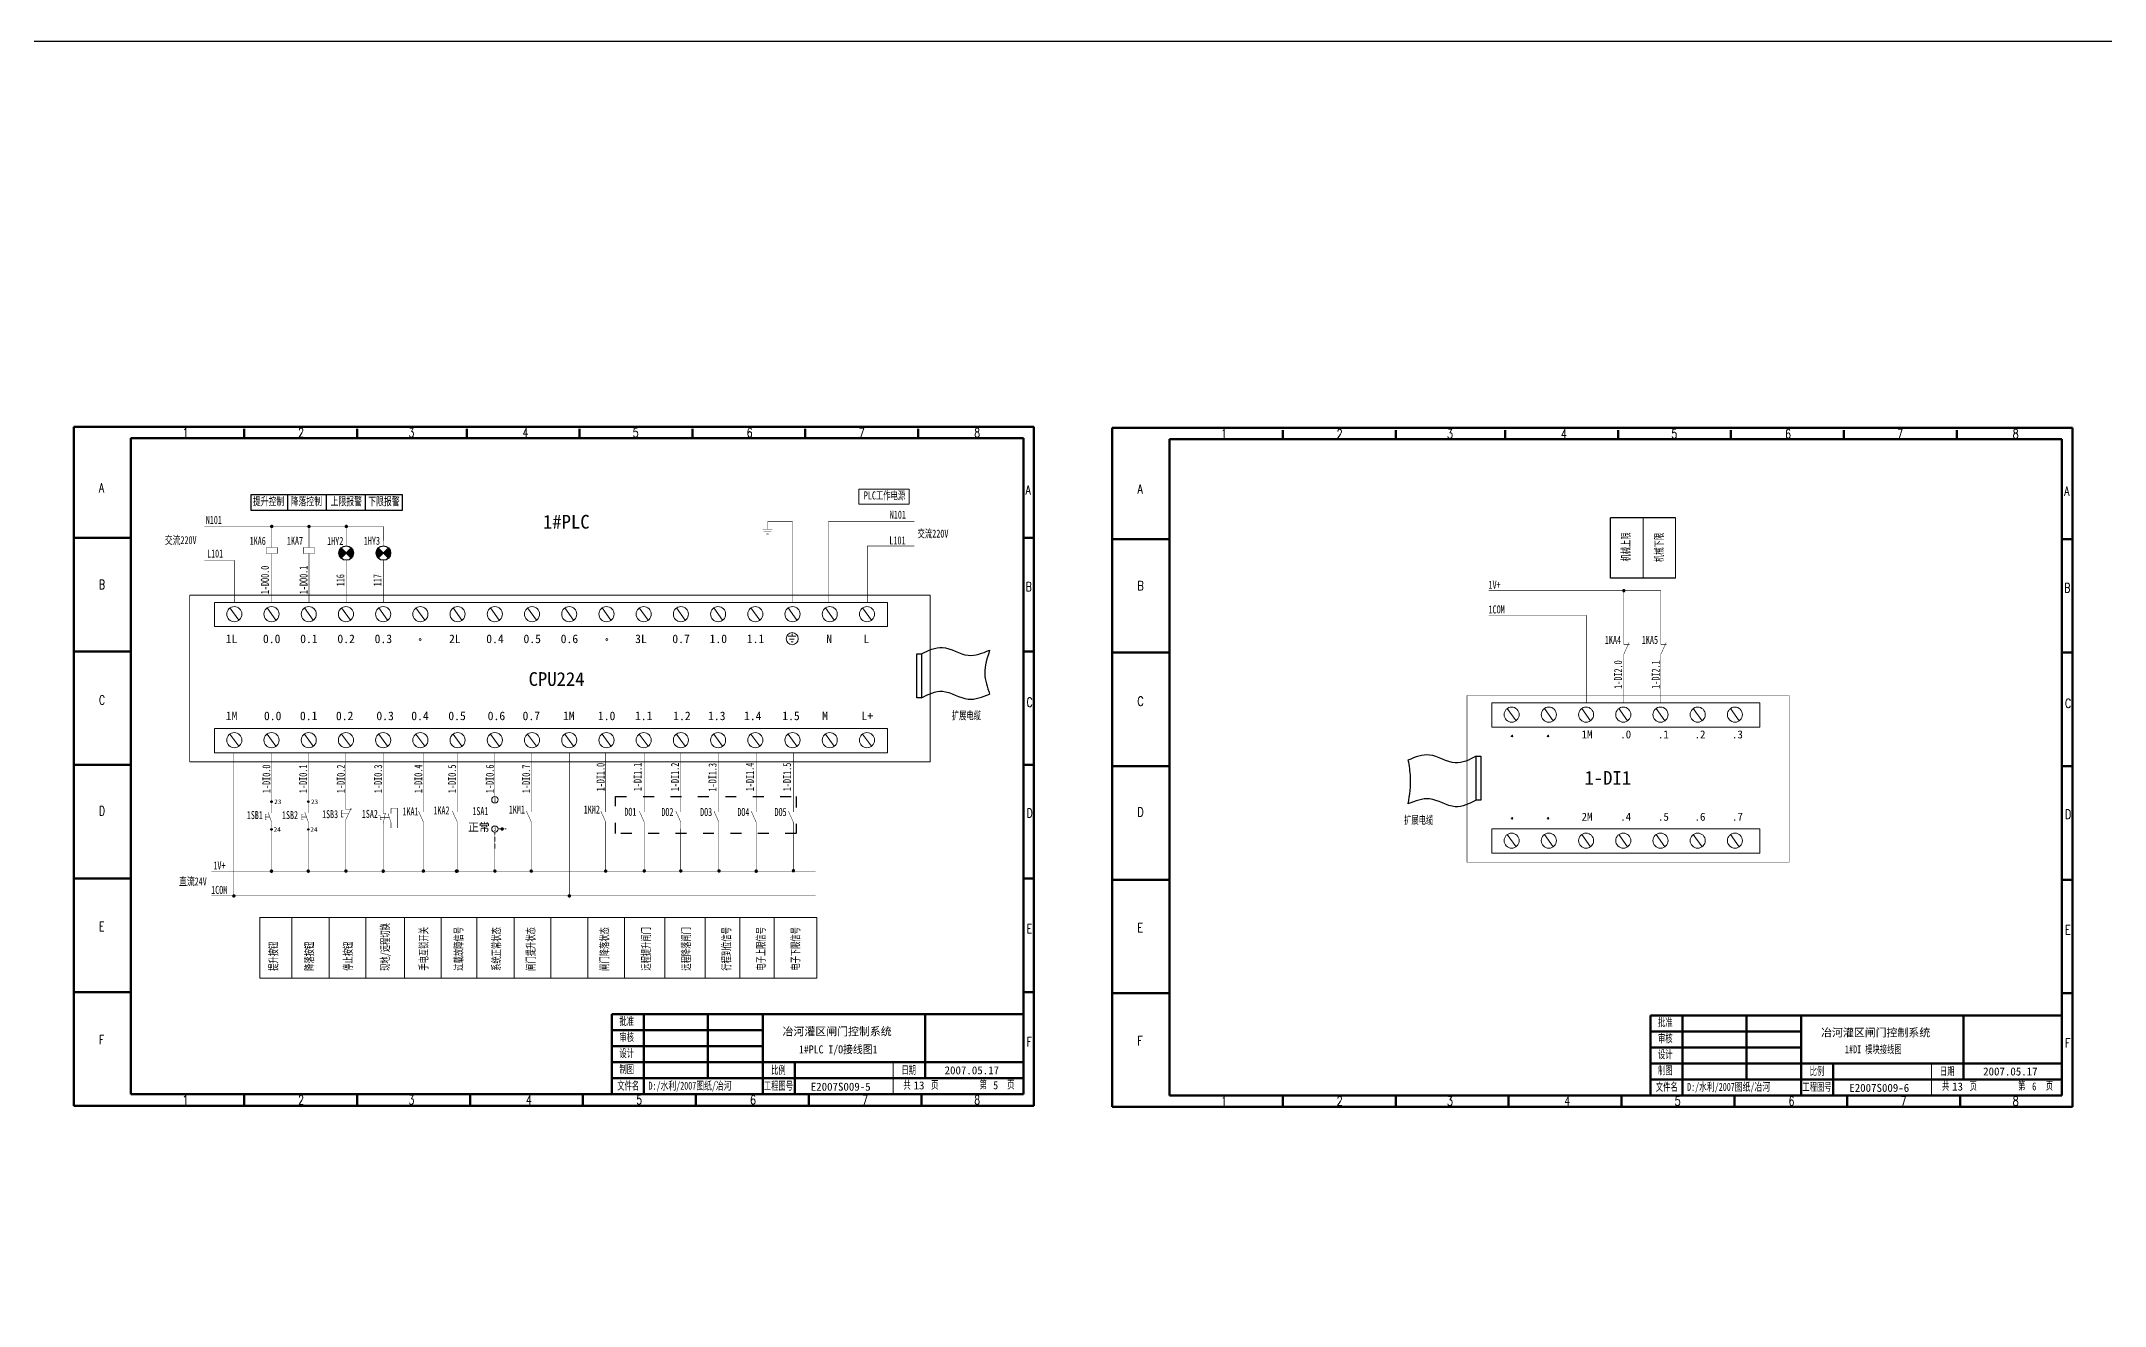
# Model space of a CAD drawing. Header units: millimetres. Extents: x 351 to 10319, y -5939 to 5511.
# Drawn here: x 4381 to 5284, y -3733 to -3180 of the extents above; entities that cross this region are included whole.
import ezdxf
from ezdxf.enums import TextEntityAlignment as Align

# ---------------------------------------------------------------- set-up
doc = ezdxf.new("R2010")
doc.units = ezdxf.units.MM
doc.linetypes.add('ACAD_ISO03W100', pattern=[30, 12, -18])
doc.linetypes.add('DASHED', pattern=[0.75, 0.5, -0.25])
for name, color, linetype in [('40', 7, 'Continuous'), ('41', 7, 'Continuous'), ('DIM', 7, 'Continuous'), ('ELEMENT', 3, 'Continuous')]:
    doc.layers.add(name, color=color, linetype=linetype)
doc.styles.add('HZ', font='txt.shx', dxfattribs={"width": 0.65, "bigfont": 'hztxt.shx'})
doc.styles.add('song', font='SimSun.ttf', dxfattribs={"width": 0.65})
doc.styles.add('仿宋', font='SIMFANG.TTF', dxfattribs={"width": 0.65})

# ---------------------------------------------------------------- blocks, each defined once
blk = doc.blocks.new('动断（常闭）触点')
at = {"const_width": 0.202}
for points in [[(-1.15, 3.96), (-1.15, 1.8), (1.44, 1.8)], [(-1.15, -4.68), (-1.15, -2.52), (1.15, 2.52)]]:
    blk.add_lwpolyline(points, dxfattribs=at)
at = {"flags": 9}
blk.add_attdef('S', (-1.15, 3.96), '', height=0.0000576, dxfattribs=at)
blk = doc.blocks.new('按钮开关2')
at = {"const_width": 0.202}
for points in [[(-2.27, 1.44), (-3.14, 1.44), (-3.14, -1.41), (-2.27, -1.41)], [(-3.14, 0), (0, 0)], [(-1.12, 4.03), (-1.12, 1.87), (1.47, 1.87)], [(-1.12, -4.61), (-1.12, -2.45), (1.19, 2.59)]]:
    blk.add_lwpolyline(points, dxfattribs=at)
blk = doc.blocks.new('按钮开关1')
at = {"const_width": 0.202}
for points in [[(-1.41, 1.25), (-2.05, 1.25), (-2.05, -1.2), (-1.41, -1.2)], [(-2.05, 0), (0, 0)], [(0.75, -4.51), (0.75, -2.1), (-0.78, 2.1)], [(0.75, 4.13), (0.75, 1.68)]]:
    blk.add_lwpolyline(points, dxfattribs=at)
at = {"flags": 9}
blk.add_attdef('S', (0.75, 4.13), '', height=0.0000576, dxfattribs=at)
blk = doc.blocks.new('动合（常开）触点')
at = {"const_width": 0.202}
for points in [[(-1.09, 2.24), (1.07, -2.52)], [(1.07, 3.97), (1.07, 1.81)], [(1.07, -2.52), (1.07, -4.68)]]:
    blk.add_lwpolyline(points, dxfattribs=at)
at = {"flags": 9}
blk.add_attdef('S', (1.07, 3.97), '', height=0.0000576, dxfattribs=at)
blk = doc.blocks.new('接地')
at = {"const_width": 0.202}
for points in [[(-2.16, 1.08), (2.16, 1.08)], [(-1.62, 0), (1.62, 0)], [(0, 4.32), (0, 1.08)], [(-0.54, -1.08), (0.54, -1.08)]]:
    blk.add_lwpolyline(points, dxfattribs=at)
at = {"flags": 9}
blk.add_attdef('S', (0, 4.32), '', height=0.0000576, dxfattribs=at)
blk = doc.blocks.new('操作器件')
at = {"const_width": 0.202}
for points in [[(-2.76, 1.83), (2.14, 1.83), (2.14, -0.77), (-2.76, -0.77), (-2.76, 1.83)], [(-0.31, 4.85), (-0.31, 1.83)], [(-0.31, -3.79), (-0.31, -0.77)]]:
    blk.add_lwpolyline(points, dxfattribs=at)
at = {"flags": 9}
blk.add_attdef('S', (-0.31, 4.85), '', height=0.0000576, dxfattribs=at)
blk = doc.blocks.new('信号灯')
for p, q in [((2.04, -2.25), (-2.44, 2.24)), ((2.04, 2.24), (-2.44, -2.25))]:
    blk.add_line(p, q)
at = {"const_width": 0.202}
blk.add_lwpolyline([(-0.2, 5.47), (-0.2, 3.16)], dxfattribs=at)
blk.add_circle((-0.2, -0.01), 3.17)
for points in [[(-1.32, -1.13), (-3.26, 0.82), (-0.2, -0.01), (-2.44, 2.24)], [(-2.14, -1.95), (-3.26, -0.83), (-1.32, -1.13), (-3.26, 0.82)], [(0.92, 1.12), (2.86, -0.83), (-0.2, -0.01), (2.04, -2.25)], [(1.74, 1.94), (2.86, 0.82), (0.92, 1.12), (2.86, -0.83)], [(2.04, 2.24), (2.04, 2.24), (1.74, 1.94), (2.86, 0.82)], [(-2.44, -2.25), (-2.44, -2.25), (-2.14, -1.95), (-3.26, -0.83)]]:
    blk.add_solid(points)
at = {"flags": 9}
blk.add_attdef('S', (-0.2, 5.47), '', height=0.0000576, dxfattribs=at)
at = {"layer": 'ELEMENT', "flags": 9}
blk.add_attdef('S', (-0.2, 5.47), '', height=0.0000576, dxfattribs=at)

msp = doc.modelspace()

# ---------------------------------------------------------------- linework, layer by layer
at = {"color": 0, "lineweight": 50}
for p, q in [((4815.423, -3348.436), (4395.423, -3348.436)), ((4470.059, -3349.403), (4470.059, -3353.408)), ((4519.429, -3349.403), (4519.429, -3353.408)), ((4567.313, -3349.403), (4567.313, -3353.408)), ((4616.682, -3349.403), (4616.682, -3353.408)), ((4666.052, -3349.403), (4666.052, -3353.408)), ((4715.422, -3349.403), (4715.422, -3353.408)), ((4764.792, -3349.403), (4764.792, -3353.408)), ((5269.663, -3348.94), (4849.663, -3348.94)), ((4924.299, -3349.907), (4924.299, -3353.912)), ((4973.669, -3349.907), (4973.669, -3353.912)), ((5021.553, -3349.907), (5021.553, -3353.912)), ((5070.923, -3349.907), (5070.923, -3353.912)), ((5120.292, -3349.907), (5120.292, -3353.912)), ((5169.662, -3349.907), (5169.662, -3353.912)), ((5219.032, -3349.907), (5219.032, -3353.912)), ((4420.423, -3397.092), (4395.423, -3397.092)), ((4815.423, -3397.092), (4810.819, -3397.092)), ((4874.663, -3397.597), (4849.663, -3397.597)), ((5269.663, -3397.597), (5265.059, -3397.597)), ((4420.423, -3446.754), (4395.423, -3446.754)), ((4815.423, -3446.754), (4810.819, -3446.754)), ((4874.663, -3447.258), (4849.663, -3447.258)), ((5269.663, -3447.258), (5265.059, -3447.258)), ((4420.423, -3496.415), (4395.423, -3496.415)), ((4814.984, -3496.415), (4810.819, -3496.415)), ((4874.663, -3496.919), (4849.663, -3496.919)), ((5269.224, -3496.919), (5265.059, -3496.919)), ((4420.423, -3546.076), (4395.423, -3546.076)), ((4815.423, -3546.076), (4810.819, -3546.076)), ((4874.663, -3546.581), (4849.663, -3546.581)), ((5269.663, -3546.581), (5265.059, -3546.581)), ((4420.423, -3595.738), (4395.423, -3595.738)), ((4815.423, -3595.738), (4810.819, -3595.738)), ((4874.663, -3596.242), (4849.663, -3596.242)), ((5269.663, -3596.242), (5265.059, -3596.242)), ((4815.423, -3645.436), (4395.432, -3645.436)), ((4470.059, -3640.438), (4470.059, -3645.399)), ((4519.429, -3640.438), (4519.429, -3645.399)), ((4568.799, -3640.438), (4568.799, -3645.399)), ((4618.168, -3640.438), (4618.168, -3645.399)), ((4667.538, -3640.438), (4667.538, -3645.399)), ((4716.908, -3640.438), (4716.908, -3645.399)), ((4766.278, -3640.438), (4766.278, -3645.399)), ((5269.663, -3645.94), (4849.673, -3645.94)), ((4924.299, -3640.942), (4924.299, -3645.904)), ((4973.669, -3640.942), (4973.669, -3645.904)), ((5023.039, -3640.942), (5023.039, -3645.904)), ((5072.409, -3640.942), (5072.409, -3645.904)), ((5121.778, -3640.942), (5121.778, -3645.904)), ((5171.148, -3640.942), (5171.148, -3645.904)), ((5220.518, -3640.942), (5220.518, -3645.904))]:
    msp.add_line(p, q, dxfattribs=at)
for p, q in [((4473.02, -3385.07), (4473.02, -3378.128)), ((4473.02, -3378.128), (4539.161, -3378.128)), ((4489.095, -3385.07), (4489.095, -3378.128)), ((4506.009, -3385.07), (4506.009, -3378.128)), ((4523.004, -3385.07), (4523.004, -3378.128)), ((4539.161, -3378.128), (4539.161, -3385.07)), ((4539.161, -3385.07), (4473.02, -3385.07)), ((5067.665, -3414.698), (5067.665, -3388.305)), ((5096.114, -3388.305), (5067.665, -3388.305)), ((5096.114, -3414.698), (5067.665, -3414.698)), ((4764.199, -3467.038), (4764.199, -3447.855)), ((4764.199, -3447.855), (4766.207, -3447.855)), ((4766.207, -3447.855), (4766.207, -3467.038)), ((4766.207, -3467.038), (4764.199, -3467.038)), ((5008.884, -3492.623), (5010.892, -3492.623)), ((5008.884, -3511.806), (5008.884, -3492.623)), ((5010.892, -3492.623), (5010.892, -3511.806)), ((5010.892, -3511.806), (5008.884, -3511.806))]:
    msp.add_line(p, q)
at = {"lineweight": 9}
for p, q in [((4738.85, -3382.261), (4738.85, -3375.735)), ((4760.834, -3375.735), (4738.85, -3375.735)), ((4760.834, -3382.261), (4738.85, -3382.261)), ((4760.834, -3375.735), (4760.834, -3382.261)), ((5081.889, -3388.305), (5081.889, -3414.698)), ((5096.114, -3388.305), (5096.114, -3414.698)), ((4446.158, -3422.119), (4770.064, -3422.119)), ((4456.97, -3435.905), (4456.97, -3425.31)), ((4456.97, -3425.31), (4751.394, -3425.31)), ((4463.757, -3427.746), (4467.593, -3433.121)), ((4480.035, -3427.746), (4483.871, -3433.121)), ((4496.313, -3427.746), (4500.149, -3433.121)), ((4512.591, -3427.746), (4516.427, -3433.121)), ((4528.869, -3427.746), (4532.705, -3433.121)), ((4545.147, -3427.746), (4548.983, -3433.121)), ((4561.425, -3427.746), (4565.261, -3433.121)), ((4577.703, -3427.746), (4581.539, -3433.121)), ((4593.981, -3427.746), (4597.817, -3433.121)), ((4610.259, -3427.746), (4614.095, -3433.121)), ((4626.537, -3427.746), (4630.373, -3433.121)), ((4642.815, -3427.746), (4646.651, -3433.121)), ((4659.093, -3427.746), (4662.929, -3433.121)), ((4675.371, -3427.746), (4679.207, -3433.121)), ((4691.649, -3427.746), (4695.485, -3433.121)), ((4707.927, -3427.746), (4711.763, -3433.121)), ((4724.205, -3427.746), (4728.041, -3433.121)), ((4740.483, -3427.746), (4744.319, -3433.121)), ((4751.394, -3425.31), (4751.394, -3435.905)), ((4770.064, -3422.119), (4770.064, -3494.989)), ((4751.394, -3435.905), (4456.97, -3435.905)), ((4707.978, -3440.13), (4711.32, -3440.13)), ((4708.583, -3441.339), (4710.556, -3441.339)), ((4709.188, -3442.485), (4710.079, -3442.485)), ((4709.649, -3440.13), (4709.649, -3438.889)), ((5015.663, -3469.254), (5132.977, -3469.254)), ((5015.663, -3479.849), (5015.663, -3469.254)), ((5022.449, -3471.69), (5026.286, -3477.065)), ((5038.727, -3471.69), (5042.564, -3477.065)), ((5055.005, -3471.69), (5058.842, -3477.065)), ((5071.283, -3471.69), (5075.12, -3477.065)), ((5087.561, -3471.69), (5091.398, -3477.065)), ((5103.839, -3471.69), (5107.676, -3477.065)), ((5120.117, -3471.69), (5123.954, -3477.065)), ((5132.977, -3479.849), (5132.977, -3469.254)), ((4456.97, -3480.442), (4751.394, -3480.442)), ((4456.97, -3491.037), (4456.97, -3480.442)), ((4463.757, -3482.879), (4467.593, -3488.254)), ((4480.035, -3482.879), (4483.871, -3488.254)), ((4496.313, -3482.879), (4500.149, -3488.254)), ((4512.591, -3482.879), (4516.427, -3488.254)), ((4528.869, -3482.879), (4532.705, -3488.254)), ((4545.147, -3482.879), (4548.983, -3488.254)), ((4561.425, -3482.879), (4565.261, -3488.254)), ((4577.703, -3482.879), (4581.539, -3488.254)), ((4593.981, -3482.879), (4597.817, -3488.254)), ((4610.259, -3482.879), (4614.095, -3488.254)), ((4626.537, -3482.879), (4630.373, -3488.254)), ((4642.815, -3482.879), (4646.651, -3488.254)), ((4659.093, -3482.879), (4662.929, -3488.254)), ((4675.371, -3482.879), (4679.207, -3488.254)), ((4691.649, -3482.879), (4695.485, -3488.254)), ((4707.927, -3482.879), (4711.763, -3488.254)), ((4724.205, -3482.879), (4728.041, -3488.254)), ((4740.483, -3482.879), (4744.319, -3488.254)), ((4751.394, -3480.442), (4751.394, -3491.037)), ((5132.977, -3479.849), (5015.663, -3479.849)), ((4751.394, -3491.037), (4456.97, -3491.037)), ((4770.064, -3494.989), (4446.158, -3494.989)), ((5015.663, -3534.981), (5015.663, -3524.386)), ((5015.663, -3524.386), (5132.977, -3524.386)), ((5022.449, -3526.823), (5026.286, -3532.198)), ((5038.727, -3526.823), (5042.564, -3532.198)), ((5055.005, -3526.823), (5058.842, -3532.198)), ((5071.283, -3526.823), (5075.12, -3532.198)), ((5087.561, -3526.823), (5091.398, -3532.198)), ((5103.839, -3526.823), (5107.676, -3532.198)), ((5120.117, -3526.823), (5123.954, -3532.198)), ((5132.977, -3534.981), (5132.977, -3524.386)), ((5132.977, -3534.981), (5015.663, -3534.981)), ((4476.763, -3563.076), (4720.448, -3563.076)), ((4476.781, -3589.682), (4476.781, -3563.076)), ((4490.787, -3563.076), (4490.787, -3589.682)), ((4507.167, -3563.076), (4507.167, -3589.682)), ((4523.274, -3563.076), (4523.274, -3589.682)), ((4540.056, -3563.076), (4540.056, -3589.682)), ((4556.169, -3563.076), (4556.169, -3589.682)), ((4571.746, -3563.076), (4571.746, -3589.682)), ((4588.08, -3563.076), (4588.08, -3589.682)), ((4604.103, -3563.076), (4604.103, -3589.682)), ((4620.309, -3563.076), (4620.309, -3589.682)), ((4636.331, -3563.076), (4636.331, -3589.682)), ((4653.983, -3563.076), (4653.983, -3589.682)), ((4671.636, -3563.076), (4671.636, -3589.682)), ((4686.738, -3563.076), (4686.738, -3589.682)), ((4701.841, -3563.076), (4701.841, -3589.682)), ((4720.467, -3563.076), (4720.467, -3589.682)), ((4720.467, -3589.682), (4476.781, -3589.682))]:
    msp.add_line(p, q, dxfattribs=at)
at = {"linetype": 'ACAD_ISO03W100', "ltscale": 0.4}
for p, q in [((4632.456, -3526.447), (4632.456, -3510.214)), ((4632.456, -3510.214), (4711.486, -3510.214)), ((4711.486, -3510.214), (4711.486, -3526.447)), ((4711.486, -3526.447), (4632.456, -3526.447))]:
    msp.add_line(p, q, dxfattribs=at)
at = {"linetype": 'DASHED', "lineweight": 9, "ltscale": 4}
for p, q in [((4579.652, -3532.879), (4579.652, -3525.81)), ((4581.049, -3524.412), (4584.647, -3524.412))]:
    msp.add_line(p, q, dxfattribs=at)
at = {"lineweight": 20}
for p, q in [((4753.819, -3626.438), (4753.819, -3640.438)), ((5208.059, -3626.942), (5208.059, -3640.942))]:
    msp.add_line(p, q, dxfattribs=at)
msp.add_lwpolyline([(2031.384, -3179.863), (7052.34, -3179.863), (7052.34, -4286.001), (2031.384, -4286.001)], close=True)
for points, const_width in [([(4530.692, -3392.08), (4452.621, -3392.08)], 0.2), ([(4482.052, -3394.727), (4482.052, -3392.08)], 0.2), ([(4498.33, -3394.727), (4498.33, -3392.08)], 0.2), ([(4514.608, -3398.247), (4514.608, -3392.08)], 0.2), ([(4530.886, -3395.373), (4530.886, -3392.08)], 0.2), ([(4709.845, -3425.31), (4709.845, -3389.996), (4698.899, -3389.996)], 0.2), ([(4725.583, -3400.65), (4725.583, -3389.828), (4742.546, -3389.828)], 0.2), ([(4742.546, -3389.828), (4763.065, -3389.828)], 0.2), ([(4482.052, -3398.247), (4482.052, -3394.727)], 0.2), ([(4498.33, -3398.247), (4498.33, -3394.727)], 0.2), ([(4530.886, -3398.247), (4530.886, -3395.373)], 0.2), ([(4725.583, -3425.31), (4725.583, -3400.65)], 0.2), ([(4742.546, -3400.65), (4763.065, -3400.65)], 0.2), ([(4742.546, -3425.31), (4742.546, -3400.65)], 0.2), ([(4465.856, -3425.31), (4465.856, -3406.929), (4452.634, -3406.929)], 0.2), ([(4482.052, -3406.889), (4482.052, -3425.31)], 0.2), ([(4498.33, -3406.504), (4498.33, -3425.31)], 0.2), ([(4514.608, -3406.702), (4514.608, -3425.31)], 0.2), ([(4530.886, -3406.429), (4530.886, -3425.31)], 0.2), ([(5089.648, -3420.173), (5014.343, -3420.173)], 0.2), ([(5073.442, -3441.462), (5073.442, -3420.173)], 0.2), ([(5089.648, -3441.462), (5089.648, -3420.173)], 0.2), ([(4446.158, -3422.119), (4770.064, -3422.119), (4770.064, -3494.989), (4446.158, -3494.989), (4446.158, -3422.119)], 0.2), ([(5014.343, -3430.998), (5057.188, -3430.998), (5057.188, -3469.254)], 0.2), ([(5073.442, -3450.104), (5073.442, -3469.254)], 0.2), ([(5089.648, -3450.104), (5089.648, -3469.254)], 0.2), ([(5004.851, -3466.063), (5145.786, -3466.063), (5145.786, -3538.933), (5004.851, -3538.933), (5004.851, -3466.063)], 0.2), ([(4465.477, -3553.68), (4465.477, -3491.037)], 0.2), ([(4481.938, -3512.127), (4481.938, -3491.037)], 0.2), ([(4498.007, -3512.127), (4498.007, -3491.037)], 0.2), ([(4514.494, -3513.742), (4514.494, -3491.037)], 0.2), ([(4530.799, -3510.119), (4530.799, -3491.037)], 0.2), ([(4548.392, -3514.868), (4548.392, -3491.037)], 0.2), ([(4563.153, -3514.782), (4563.153, -3490.951)], 0.2), ([(4579.652, -3510.226), (4579.652, -3491.037)], 0.2), ([(4595.545, -3514.782), (4595.545, -3491.037)], 0.2), ([(4612.218, -3553.68), (4612.218, -3491.037)], 0.2), ([(4628.101, -3514.782), (4628.101, -3490.951)], 0.2), ([(4644.967, -3514.868), (4644.967, -3491.037)], 0.2), ([(4660.938, -3514.868), (4660.938, -3491.037)], 0.2), ([(4677.625, -3514.868), (4677.625, -3491.037)], 0.2), ([(4693.903, -3514.868), (4693.903, -3491.037)], 0.2), ([(4710.181, -3514.868), (4710.181, -3491.037)], 0.2), ([(4530.799, -3515.183), (4530.799, -3510.119)], 0.2), ([(4481.938, -3515.036), (4481.938, -3512.773)], 0.2), ([(4498.007, -3515.036), (4498.007, -3512.773)], 0.2), ([(4528.689, -3518.521), (4529.494, -3518.521), (4529.494, -3520.394), (4530.273, -3520.394)], 0.202), ([(4529.494, -3519.457), (4533.515, -3519.457)], 0.202), ([(4530.799, -3515.615), (4530.799, -3515.183)], 0.2), ([(4530.799, -3515.615), (4530.799, -3517.776), (4532.03, -3517.776)], 0.202), ([(4530.799, -3524.257), (4530.799, -3522.097), (4531.738, -3517.475)], 0.202), ([(4534.197, -3523.969), (4534.197, -3521.554), (4532.926, -3517.645)], 0.202), ([(4534.197, -3515.327), (4534.197, -3517.776)], 0.202), ([(4534.197, -3515.327), (4536.968, -3515.327), (4536.968, -3523.978)], 0.2), ([(4481.938, -3523.678), (4481.938, -3524.268)], 0.2), ([(4481.938, -3524.914), (4481.938, -3542.855)], 0.2), ([(4498.007, -3523.678), (4498.007, -3524.268)], 0.2), ([(4498.007, -3524.914), (4498.007, -3542.855)], 0.2), ([(4514.494, -3522.384), (4514.494, -3542.855)], 0.2), ([(4530.799, -3524.257), (4530.799, -3525.703)], 0.2), ([(4530.799, -3525.703), (4530.799, -3542.855)], 0.2), ([(4548.392, -3523.51), (4548.387, -3543.23)], 0.2), ([(4563.153, -3523.424), (4563.148, -3543.143)], 0.2), ([(4579.651, -3525.81), (4579.646, -3542.641)], 0.2), ([(4595.545, -3523.424), (4595.539, -3543.143)], 0.2), ([(4628.101, -3523.424), (4628.095, -3543.143)], 0.2), ([(4644.967, -3523.51), (4644.962, -3543.23)], 0.2), ([(4660.938, -3523.51), (4660.933, -3543.23)], 0.2), ([(4677.625, -3523.51), (4677.62, -3543.23)], 0.2), ([(4693.903, -3523.51), (4693.898, -3543.23)], 0.2), ([(4710.181, -3523.51), (4710.176, -3543.23)], 0.2), ([(4455.65, -3542.855), (4719.949, -3542.855)], 0.2), ([(4455.65, -3553.68), (4719.949, -3553.68)], 0.2)]:
    msp.add_lwpolyline(points, dxfattribs=dict(const_width=const_width))
at = {"const_width": 0.75}
for points in [[(4481.677, -3392.08, 1), (4482.427, -3392.08, 1)], [(4497.969, -3392.109, 1), (4498.719, -3392.109, 1)], [(4514.298, -3392.08, 1), (4515.048, -3392.08, 1)], [(5073.067, -3420.173, 1), (5073.817, -3420.173, 1)], [(4582.473, -3524.412, 1), (4583.223, -3524.412, 1)], [(4481.563, -3542.855, 1), (4482.313, -3542.855, 1)], [(4497.632, -3542.855, 1), (4498.382, -3542.855, 1)], [(4514.119, -3542.829, 1), (4514.869, -3542.829, 1)], [(4530.424, -3542.855, 1), (4531.174, -3542.855, 1)], [(4548.017, -3542.829, 1), (4548.767, -3542.829, 1)], [(4562.489, -3542.855, 1), (4563.239, -3542.855, 1)], [(4562.778, -3542.829, 1), (4563.528, -3542.829, 1)], [(4579.277, -3542.829, 1), (4580.027, -3542.829, 1)], [(4595.17, -3542.829, 1), (4595.92, -3542.829, 1)], [(4627.726, -3542.829, 1), (4628.476, -3542.829, 1)], [(4644.6, -3542.746, 1), (4645.35, -3542.746, 1)], [(4660.598, -3542.746, 1), (4661.348, -3542.746, 1)], [(4677.307, -3542.746, 1), (4678.057, -3542.746, 1)], [(4693.58, -3542.855, 1), (4694.33, -3542.855, 1)], [(4709.868, -3542.674, 1), (4710.618, -3542.674, 1)], [(4465.102, -3553.68, 1), (4465.852, -3553.68, 1)], [(4611.843, -3553.68, 1), (4612.593, -3553.68, 1)]]:
    msp.add_lwpolyline(points, format="xyb", close=True, dxfattribs=at)
at = {"lineweight": 9}
for centre, radius in [((4465.675, -3430.434), 3.302), ((4481.953, -3430.434), 3.302), ((4498.231, -3430.434), 3.302), ((4514.509, -3430.434), 3.302), ((4530.787, -3430.434), 3.302), ((4547.065, -3430.434), 3.302), ((4563.343, -3430.434), 3.302), ((4579.621, -3430.434), 3.302), ((4595.899, -3430.434), 3.302), ((4612.177, -3430.434), 3.302), ((4628.455, -3430.434), 3.302), ((4644.733, -3430.434), 3.302), ((4661.011, -3430.434), 3.302), ((4677.289, -3430.434), 3.302), ((4693.567, -3430.434), 3.302), ((4709.845, -3430.434), 3.302), ((4726.123, -3430.434), 3.302), ((4742.401, -3430.434), 3.302), ((4709.718, -3441.162), 2.637), ((5024.368, -3474.378), 3.302), ((5040.646, -3474.378), 3.302), ((5056.924, -3474.378), 3.302), ((5073.202, -3474.378), 3.302), ((5089.48, -3474.378), 3.302), ((5105.758, -3474.378), 3.302), ((5122.036, -3474.378), 3.302), ((4465.675, -3485.566), 3.302), ((4481.953, -3485.566), 3.302), ((4498.231, -3485.566), 3.302), ((4514.509, -3485.566), 3.302), ((4530.787, -3485.566), 3.302), ((4547.065, -3485.566), 3.302), ((4563.343, -3485.566), 3.302), ((4579.621, -3485.566), 3.302), ((4595.899, -3485.566), 3.302), ((4612.177, -3485.566), 3.302), ((4628.455, -3485.566), 3.302), ((4644.733, -3485.566), 3.302), ((4661.011, -3485.566), 3.302), ((4677.289, -3485.566), 3.302), ((4693.567, -3485.566), 3.302), ((4709.845, -3485.566), 3.302), ((4726.123, -3485.566), 3.302), ((4742.401, -3485.566), 3.302), ((4579.652, -3511.625), 1.398), ((4579.651, -3524.412), 1.398), ((5024.368, -3529.51), 3.302), ((5040.646, -3529.51), 3.302), ((5056.924, -3529.51), 3.302), ((5073.202, -3529.51), 3.302), ((5089.48, -3529.51), 3.302), ((5105.758, -3529.51), 3.302), ((5122.036, -3529.51), 3.302)]:
    msp.add_circle(centre, radius, dxfattribs=at)
for centre in [(4481.938, -3512.45), (4498.007, -3512.45), (4481.938, -3524.591), (4498.007, -3524.591)]:
    msp.add_circle(centre, 0.323)
for centre, radius, start, end in [((4482.111, -3392.08), 0.375, 0, 180), ((4482.111, -3392.08), 0.375, 180, 0), ((4498.344, -3392.109), 0.375, 0, 180), ((4498.344, -3392.109), 0.375, 180, 0), ((4514.673, -3392.109), 0.375, 0, 180), ((4514.673, -3392.109), 0.375, 180, 0), ((5073.442, -3420.173), 0.375, 0, 180), ((5073.442, -3420.173), 0.375, 180, 0), ((4546.986, -3441.535), 0.469, 0, 180), ((4546.986, -3441.535), 0.469, 180, 0), ((4628.645, -3441.535), 0.469, 0, 180), ((4628.645, -3441.535), 0.469, 180, 0), ((5024.536, -3483.743), 0.312, 0, 180), ((5024.536, -3483.743), 0.312, 180, 0), ((5040.281, -3483.743), 0.312, 0, 180), ((5040.281, -3483.743), 0.312, 180, 0), ((5024.536, -3519.755), 0.312, 0, 180), ((5024.536, -3519.755), 0.312, 180, 0), ((5040.281, -3519.755), 0.312, 0, 180), ((5040.281, -3519.755), 0.312, 180, 0), ((4481.938, -3542.855), 0.375, 0, 180), ((4481.938, -3542.855), 0.375, 180, 0), ((4498.007, -3542.855), 0.375, 0, 180), ((4498.007, -3542.855), 0.375, 180, 0), ((4514.494, -3542.855), 0.375, 0, 180), ((4514.494, -3542.855), 0.375, 180, 0), ((4530.799, -3542.855), 0.375, 0, 180), ((4530.799, -3542.855), 0.375, 180, 0), ((4548.455, -3542.809), 0.375, 0, 180), ((4548.455, -3542.809), 0.375, 180, 0), ((4563.236, -3542.809), 0.375, 0, 180), ((4563.236, -3542.809), 0.375, 180, 0), ((4579.734, -3542.809), 0.375, 0, 180), ((4579.734, -3542.809), 0.375, 180, 0), ((4595.607, -3542.809), 0.375, 0, 180), ((4595.607, -3542.809), 0.375, 180, 0), ((4628.163, -3542.809), 0.375, 0, 180), ((4628.163, -3542.809), 0.375, 180, 0), ((4644.913, -3542.681), 0.375, 0, 180), ((4644.913, -3542.681), 0.375, 180, 0), ((4660.968, -3542.855), 0.375, 0, 180), ((4660.968, -3542.855), 0.375, 180, 0), ((4677.677, -3542.855), 0.375, 0, 180), ((4677.677, -3542.855), 0.375, 180, 0), ((4693.955, -3542.855), 0.375, 0, 180), ((4693.955, -3542.855), 0.375, 180, 0), ((4710.176, -3542.596), 0.375, 0, 180), ((4710.176, -3542.596), 0.375, 180, 0), ((4465.477, -3553.68), 0.375, 0, 180), ((4465.477, -3553.68), 0.375, 180, 0), ((4612.218, -3553.68), 0.375, 0, 180), ((4612.218, -3553.68), 0.375, 180, 0)]:
    msp.add_arc(centre, radius, start, end, dxfattribs=at)
for points, start_tangent in [([(4766.207, -3447.855), (4775.4, -3444.968), (4786.66, -3448.432), (4796.063, -3446.205)], (0.994873, 0.1011319)), ([(4766.207, -3467.038), (4775.4, -3464.151), (4786.66, -3467.615), (4796.063, -3465.388)], (0.994873, 0.1011319)), ([(5008.884, -3492.623), (4999.69, -3495.51), (4988.431, -3492.046), (4979.027, -3494.273)], (-0.994873, -0.1011319)), ([(5008.884, -3511.806), (4999.69, -3514.693), (4988.431, -3511.229), (4979.027, -3513.456)], (-0.994873, -0.1011319))]:
    msp.add_spline(points, degree=3, dxfattribs=dict(start_tangent=start_tangent))
for points in [[(4796.063, -3446.205), (4793.9, -3456.361), (4796.063, -3465.388)], [(4979.027, -3494.273), (4980.019, -3501.626), (4979.027, -3513.456)]]:
    msp.add_spline(points, degree=3)
at = {"layer": '40', "color": 0, "lineweight": 50}
for p, q in [((4810.819, -3353.445), (4420.423, -3353.445)), ((4810.819, -3640.438), (4810.819, -3353.445)), ((5265.059, -3353.949), (4874.663, -3353.949)), ((5265.059, -3640.942), (5265.059, -3353.949)), ((4630.819, -3605.438), (4810.819, -3605.438)), ((4630.819, -3640.438), (4630.819, -3605.438)), ((4644.819, -3640.438), (4644.819, -3605.438)), ((4672.819, -3633.438), (4672.819, -3605.438)), ((4696.819, -3640.438), (4696.819, -3605.438)), ((4767.819, -3633.438), (4767.819, -3605.438)), ((5085.059, -3640.942), (5085.059, -3605.942)), ((5085.059, -3605.942), (5265.059, -3605.942)), ((5099.059, -3640.942), (5099.059, -3605.942)), ((5127.059, -3633.942), (5127.059, -3605.942)), ((5151.059, -3640.942), (5151.059, -3605.942)), ((5222.059, -3633.942), (5222.059, -3605.942)), ((4630.819, -3612.438), (4696.819, -3612.438)), ((5085.059, -3612.942), (5151.059, -3612.942)), ((4630.819, -3619.438), (4696.819, -3619.438)), ((4630.819, -3626.438), (4810.819, -3626.438)), ((4710.819, -3640.438), (4710.819, -3626.438)), ((4710.819, -3640.438), (4710.819, -3626.438)), ((4767.819, -3633.438), (4767.819, -3626.438)), ((5085.059, -3619.942), (5151.059, -3619.942)), ((5085.059, -3626.942), (5265.059, -3626.942)), ((5165.059, -3640.942), (5165.059, -3626.942)), ((5165.059, -3640.942), (5165.059, -3626.942)), ((5222.059, -3633.942), (5222.059, -3626.942)), ((4630.819, -3633.438), (4810.819, -3633.438)), ((5085.059, -3633.942), (5265.059, -3633.942)), ((4420.42, -3640.438), (4810.819, -3640.438)), ((4874.661, -3640.942), (5265.059, -3640.942))]:
    msp.add_line(p, q, dxfattribs=at)
at = {"layer": '41', "color": 0, "lineweight": 50}
for p, q in [((4395.423, -3348.436), (4395.423, -3645.437)), ((4420.423, -3353.445), (4420.423, -3640.438)), ((4815.423, -3348.436), (4815.423, -3645.437)), ((4849.663, -3348.94), (4849.663, -3645.942)), ((4874.663, -3353.949), (4874.663, -3640.942)), ((5269.663, -3348.94), (5269.663, -3645.942))]:
    msp.add_line(p, q, dxfattribs=at)

# ---------------------------------------------------------------- block references
for name, p in [('接地', (4698.899, -3394.317)), ('操作器件', (4482.363, -3403.099)), ('操作器件', (4498.641, -3403.099)), ('信号灯', (4514.811, -3403.715)), ('信号灯', (4531.089, -3403.715)), ('动断（常闭）触点', (5074.594, -3445.423)), ('动断（常闭）触点', (5090.801, -3445.423)), ('按钮开关1', (4481.189, -3519.167)), ('按钮开关1', (4497.258, -3519.167)), ('按钮开关2', (4515.613, -3517.775)), ('动合（常开）触点', (4547.324, -3518.834)), ('动合（常开）触点', (4562.085, -3518.748)), ('动合（常开）触点', (4594.476, -3518.748)), ('动合（常开）触点', (4627.032, -3518.748)), ('动合（常开）触点', (4643.899, -3518.834)), ('动合（常开）触点', (4659.87, -3518.834)), ('动合（常开）触点', (4676.557, -3518.834)), ('动合（常开）触点', (4692.835, -3518.834)), ('动合（常开）触点', (4709.113, -3518.834))]:
    msp.add_blockref(name, p)

# ---------------------------------------------------------------- texts
at = {"color": 0, "lineweight": 50, "style": 'HZ', "width": 0.75}
for s, p in [('1', (4443.043, -3353.056)), ('2', (4493.605, -3353.056)), ('3', (4541.869, -3353.056)), ('4', (4591.71, -3353.056)), ('5', (4639.974, -3353.056)), ('6', (4689.769, -3353.056)), ('7', (4738.799, -3353.056)), ('8', (4789.315, -3353.056)), ('1', (4897.284, -3353.561)), ('2', (4947.845, -3353.561)), ('3', (4996.109, -3353.561)), ('4', (5045.951, -3353.561)), ('5', (5094.214, -3353.561)), ('6', (5144.01, -3353.561)), ('7', (5193.039, -3353.561)), ('8', (5243.555, -3353.561)), ('A', (4406.463, -3377.177)), ('A', (4811.81, -3378.124)), ('A', (4860.703, -3377.681)), ('A', (5266.05, -3378.628)), ('B', (4406.463, -3419.47)), ('B', (4811.81, -3420.417)), ('B', (4860.703, -3419.975)), ('B', (5266.05, -3420.922)), ('C', (4406.463, -3470.016)), ('C', (4812.185, -3470.963)), ('C', (4860.703, -3470.52)), ('C', (5266.425, -3471.467)), ('D', (4406.463, -3518.498)), ('D', (4812.185, -3519.445)), ('D', (4860.703, -3519.003)), ('D', (5266.425, -3519.95)), ('E', (4406.463, -3569.044)), ('E', (4812.185, -3569.991)), ('E', (4860.703, -3569.548)), ('E', (5266.425, -3570.495)), ('F', (4406.463, -3618.558)), ('F', (4812.185, -3619.505)), ('F', (4860.703, -3619.062)), ('F', (5266.425, -3620.009)), ('1', (4443.043, -3644.878)), ('2', (4493.605, -3644.878)), ('3', (4541.869, -3644.878)), ('4', (4593.196, -3644.878)), ('5', (4641.46, -3644.878)), ('6', (4691.255, -3644.878)), ('7', (4740.285, -3644.878)), ('8', (4789.315, -3644.878)), ('1', (4897.284, -3645.382)), ('2', (4947.845, -3645.382)), ('3', (4996.109, -3645.382)), ('4', (5047.437, -3645.382)), ('5', (5095.7, -3645.382)), ('6', (5145.496, -3645.382)), ('7', (5194.525, -3645.382)), ('8', (5243.555, -3645.382))]:
    msp.add_text(s, height=4, dxfattribs=at).set_placement(p)
at = {"lineweight": 9, "style": 'song'}
for s, height, width, p in [('提升控制', 3.5, 0.7, (4473.796, -3382.828)), ('降落控制', 3.5, 0.7, (4490.31, -3382.828)), ('上限报警', 3.5, 0.7, (4507.777, -3382.828)), ('下限报警', 3.5, 0.7, (4524.265, -3382.828)), ('N101', 3.5, 0.7, (4453.223, -3390.963)), ('交流220V', 3.5, 0.7, (4435.288, -3399.814)), ('L101', 3.5, 0.7, (4453.766, -3405.672)), ('1KA6', 3.5, 0.7, (4472.42, -3400.112)), ('1KA7', 3.5, 0.7, (4488.712, -3400.112)), ('1', 2, 0.65, (4579.142, -3512.497)), ('1SB1', 3.5, 0.7, (4471.147, -3520.07)), ('1SB2', 3.5, 0.7, (4486.54, -3520.07)), ('1SB3', 3.5, 0.7, (4504.072, -3519.668)), ('1SA2', 3.5, 0.7, (4521.463, -3519.536)), ('1KA1', 3.5, 0.7, (4539.249, -3518.461)), ('1KA2', 3.5, 0.7, (4552.788, -3518.015)), ('1SA1', 3.5, 0.7, (4569.82, -3518.319)), ('DO1', 3.5, 0.7, (4636.298, -3518.653)), ('DO2', 3.5, 0.7, (4652.495, -3518.728)), ('DO3', 3.5, 0.7, (4669.432, -3518.728)), ('DO4', 3.5, 0.7, (4685.71, -3518.728)), ('DO5', 3.5, 0.7, (4701.988, -3518.728)), ('3', 2, 0.65, (4579.142, -3525.285)), ('直流24V', 3.5, 0.7, (4441.504, -3549.07)), ('1V+', 3.5, 0.7, (4456.553, -3542.116)), ('1COM', 3.5, 0.7, (4455.555, -3552.801))]:
    msp.add_text(s, height=height, dxfattribs=dict(at, width=width)).set_placement(p)
at = {"linetype": 'DASHED', "ltscale": 4, "style": 'song', "width": 0.65}
for s, p in [('PLC工作电源', (4741.012, -3380.256)), ('N101', (4752.351, -3388.661)), ('交流220V', (4764.553, -3396.947)), ('1HY2', (4506.251, -3400.179)), ('1HY3', (4522.298, -3400.088)), ('L101', (4752.182, -3399.914)), ('1V+', (5014.231, -3419.342)), ('1COM', (5014.247, -3430.12)), ('1KA4', (5065.123, -3443.435)), ('1KA5', (5081.295, -3443.435)), ('扩展电缆', (4779.511, -3476.5)), ('1KM1', (4585.706, -3517.638)), ('1KM2', (4618.48, -3517.638)), ('扩展电缆', (4977.337, -3522.2))]:
    msp.add_text(s, height=3.5, dxfattribs=at).set_placement(p)
at = {"lineweight": 9, "style": 'song'}
for s, height, p in [('1#PLC', 6, (4600.683, -3393.033)), ('1L', 3.75, (4461.926, -3443.105)), ('0.0', 3.75, (4478.204, -3443.105)), ('0.1', 3.75, (4494.482, -3443.105)), ('0.2', 3.75, (4510.76, -3443.105)), ('0.3', 3.75, (4527.038, -3443.105)), ('2L', 3.75, (4559.594, -3443.105)), ('0.4', 3.75, (4575.872, -3443.105)), ('0.5', 3.75, (4592.15, -3443.105)), ('0.6', 3.75, (4608.428, -3443.105)), ('3L', 3.75, (4640.984, -3443.105)), ('0.7', 3.75, (4657.262, -3443.105)), ('1.0', 3.75, (4673.54, -3443.105)), ('1.1', 3.75, (4689.818, -3443.105)), ('N', 3.75, (4724.585, -3443.105)), ('L', 3.75, (4740.863, -3443.105)), ('CPU224', 6, (4594.395, -3461.807)), ('1M', 3.75, (4461.926, -3476.801)), ('0.0', 3.75, (4478.645, -3476.801)), ('0.1', 3.75, (4494.381, -3476.801)), ('0.2', 3.75, (4510.117, -3476.801)), ('0.3', 3.75, (4527.82, -3476.801)), ('0.4', 3.75, (4543.064, -3476.801)), ('0.5', 3.75, (4559.292, -3476.801)), ('0.6', 3.75, (4576.503, -3476.801)), ('0.7', 3.75, (4591.747, -3476.801)), ('1M', 3.75, (4609.45, -3476.801)), ('1.0', 3.75, (4624.694, -3476.801)), ('1.1', 3.75, (4640.922, -3476.801)), ('1.2', 3.75, (4657.641, -3476.801)), ('1.3', 3.75, (4672.886, -3476.801)), ('1.4', 3.75, (4688.622, -3476.801)), ('1.5', 3.75, (4705.341, -3476.801)), ('M', 3.75, (4722.797, -3476.801)), ('L+', 3.75, (4740.008, -3476.801)), ('1M', 3.5, (5054.966, -3484.789)), ('.0', 3.5, (5071.886, -3484.789)), ('.1', 3.5, (5088.388, -3484.789)), ('.2', 3.5, (5104.38, -3484.789)), ('.3', 3.5, (5120.768, -3484.789)), ('1-DI1', 6, (5056.227, -3505.054)), ('23', 2, (4483.141, -3513.517)), ('23', 2, (4499.21, -3513.517)), ('2M', 3.5, (5054.966, -3520.802)), ('.4', 3.5, (5071.886, -3520.802)), ('.5', 3.5, (5088.388, -3520.802)), ('.6', 3.5, (5104.38, -3520.802)), ('.7', 3.5, (5120.768, -3520.802)), ('24', 2, (4482.885, -3525.631)), ('24', 2, (4498.954, -3525.631)), ('正常', 3.5, (4567.865, -3525.355))]:
    msp.add_text(s, height=height, dxfattribs=at).set_placement(p)
at = {"lineweight": 9, "style": 'song', "width": 0.65}
for s, p in [('机械上限', (5076.084, -3407.414)), ('机械下限', (5090.616, -3407.615)), ('1-DO0.0', (4480.794, -3421.696)), ('1-DO0.1', (4497.698, -3421.696)), ('116', (4513.81, -3418.265)), ('117', (4530.005, -3418.265)), ('1-DI2.0', (5072.676, -3463.092)), ('1-DI2.1', (5089.122, -3463.092)), ('1-DI0.0', (4481.457, -3508.683)), ('1-DI0.1', (4497.526, -3508.683)), ('1-DI0.2', (4514.013, -3508.683)), ('1-DI0.3', (4530.319, -3508.683)), ('1-DI0.4', (4547.911, -3508.683)), ('1-DI0.5', (4562.672, -3508.683)), ('1-DI0.6', (4579.171, -3508.683)), ('1-DI0.7', (4595.064, -3508.683)), ('1-DI1.0', (4627.62, -3507.945)), ('1-DI1.1', (4643.843, -3507.862)), ('1-DI1.2', (4660.142, -3507.862)), ('1-DI1.3', (4676.575, -3507.989)), ('1-DI1.4', (4692.92, -3507.862)), ('1-DI1.5', (4709.198, -3507.862)), ('现地/远程切换', (4533.394, -3586.455)), ('手电互锁开关', (4550.251, -3586.374)), ('过载故障信号', (4565.544, -3586.374)), ('系统正常状态', (4582.026, -3586.455)), ('闸门提升状态', (4597.1, -3586.455)), ('闸门降落状态', (4629.329, -3586.455)), ('远程提升闸门', (4647.533, -3586.393)), ('远程降落闸门', (4665.088, -3586.393)), ('行程到位信号', (4682.665, -3586.393)), ('电子上限信号', (4697.767, -3586.393)), ('电子下限信号', (4712.87, -3586.393)), ('提升按钮', (4484.544, -3586.455)), ('降落按钮', (4500.219, -3586.455)), ('停止按钮', (4517.169, -3586.455))]:
    msp.add_text(s, height=3.5, rotation=90, dxfattribs=at).set_placement(p)
at = {"color": 0, "style": 'song', "width": 0.9}
msp.add_text('1#PLC I/O接线图1', height=3.5, dxfattribs=at).set_placement((4712.658, -3622.558))
msp.add_text('5', height=3.5, dxfattribs=at).set_placement((4798.706, -3638.251), align=Align.CENTER)
at = {"flags": 9}
msp.add_attdef('S', (4530.799, -3515.615), '按钮开关', height=0.0000576, dxfattribs=at)
at = {"layer": '41', "color": 0, "lineweight": 20, "style": '仿宋', "width": 0.65}
for s, p in [('批准', (4634.139, -3610.238)), ('批准', (5088.379, -3610.742)), ('审核', (4634.139, -3617.238)), ('审核', (5088.379, -3617.742)), ('1#DI 模块接线图', (5170.142, -3622.525)), ('制图', (4634.139, -3631.238)), ('设计', (4634.139, -3624.238)), ('比例', (4700.477, -3631.575)), ('日期', (4757.477, -3631.575)), ('制图', (5088.379, -3631.742)), ('设计', (5088.379, -3624.742)), ('比例', (5154.717, -3632.08)), ('日期', (5211.717, -3632.08)), ('文件名', (4633.19, -3638.471)), ('工程图号', (4697.307, -3638.46)), ('共     页', (4758.357, -3638.083)), ('第     页', (4791.66, -3637.947)), ('文件名', (5087.431, -3638.975)), ('工程图号', (5151.548, -3638.965)), ('共     页', (5212.597, -3638.587)), ('第     页', (5245.9, -3638.452))]:
    msp.add_text(s, height=3.5, dxfattribs=at).set_placement(p)
at = {"layer": '41', "color": 0, "style": 'song'}
for s, p in [('冶河灌区闸门控制系统', (4705.486, -3614.706)), ('冶河灌区闸门控制系统', (5159.726, -3615.211)), ('E2007S009-5', (4717.819, -3638.879)), ('13', (4762.791, -3638.313)), ('2007.05.17', (4776.357, -3631.717)), ('E2007S009-6', (5172.059, -3639.384)), ('13', (5217.032, -3638.818)), ('2007.05.17', (5230.598, -3632.221))]:
    msp.add_text(s, height=3.5, dxfattribs=at).set_placement(p)
at = {"layer": '41', "color": 0, "style": 'song', "width": 0.7}
for p in [(4646.864, -3638.447), (5101.105, -3638.951)]:
    msp.add_text('D:/水利/2007图纸/冶河', height=3.5, dxfattribs=at).set_placement(p)
at = {"layer": 'DIM', "lineweight": 20, "style": '仿宋', "width": 0.65}
msp.add_text('6', height=3.5, dxfattribs=at).set_placement((5252.947, -3638.755), align=Align.CENTER)

doc.saveas('drawing.dxf')
